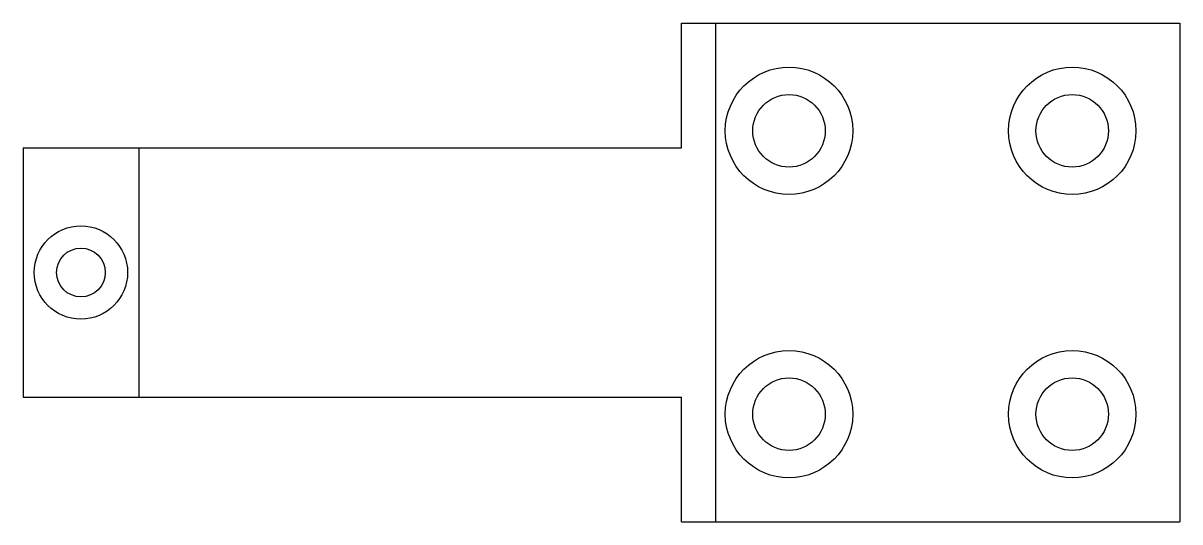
# Model space of a CAD drawing. Header units: millimetres. Extents: x -80 to 22, y -22 to 22.
import ezdxf

# ---------------------------------------------------------------- set-up
doc = ezdxf.new("R2010")
doc.units = ezdxf.units.MM

msp = doc.modelspace()

# ---------------------------------------------------------------- linework, layer by layer
at = {"layer": 'HIDDEN'}
for p, q in [((-22, 22), (22, 22)), ((-80.1, 11), (-69.9, 11)), ((-69.9, 11), (-69.9, -11)), ((-69.9, 11), (-22, 11)), ((-80.1, -11), (-69.9, -11)), ((-69.9, -11), (-22, -11)), ((-22, -22), (22, -22))]:
    msp.add_line(p, q, dxfattribs=at)
for centre in [(-12.5, 12.5), (12.5, 12.5), (-12.5, -12.5), (12.5, -12.5)]:
    msp.add_circle(centre, 5.62, dxfattribs=at)
at = {"layer": 'VISIBLE'}
for p, q in [((-22, 11), (-22, 22)), ((-22, 22), (-19, 22)), ((-19, 22), (22, 22)), ((-19, 22), (-19, -22)), ((22, 22), (22, -22)), ((-80.1, 11), (-80.1, -11)), ((-80.1, 11), (-22, 11)), ((-80.1, -11), (-22, -11)), ((-22, -22), (-22, -11)), ((-22, -22), (-19, -22)), ((-19, -22), (22, -22))]:
    msp.add_line(p, q, dxfattribs=at)
for centre, radius in [((-12.5, 12.5), 3.2), ((12.5, 12.5), 3.2), ((-75, 0), 4.12), ((-75, 0), 2.15), ((-12.5, -12.5), 3.2), ((12.5, -12.5), 3.2)]:
    msp.add_circle(centre, radius, dxfattribs=at)

doc.saveas('drawing.dxf')
